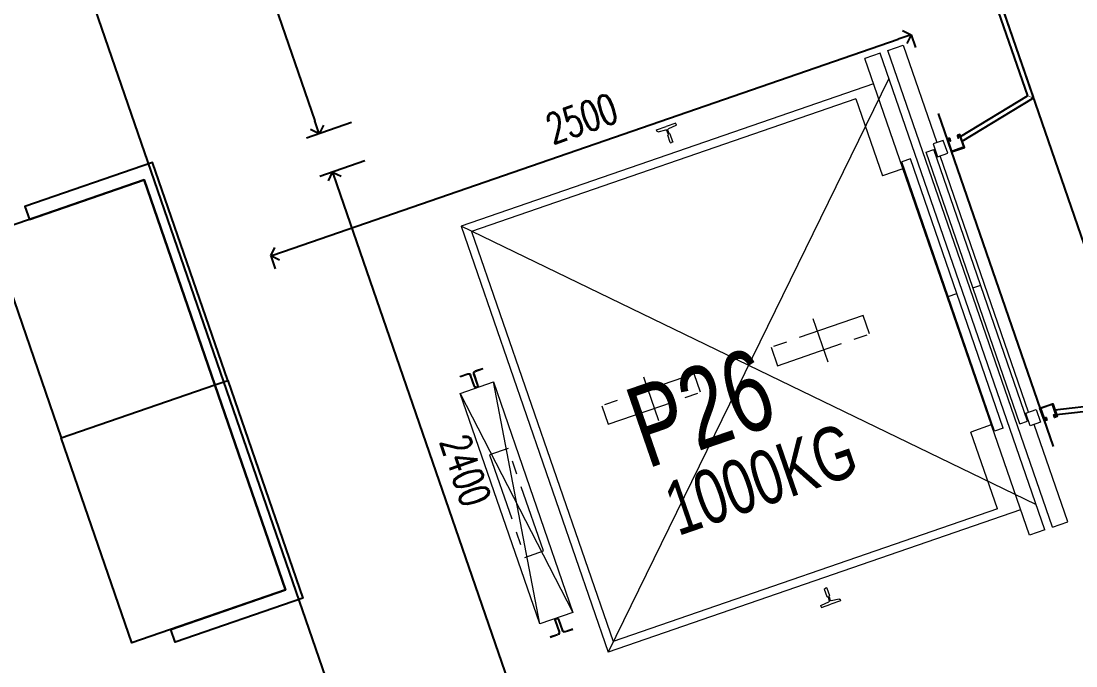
# Model space of a CAD drawing. Header units: millimetres. Extents: x -361699137 to 361252145, y -356478932 to 356523199.
# Drawn here: x 268595 to 272488, y 36385 to 38764 of the extents above; entities that cross this region are included whole.
import ezdxf
from ezdxf.enums import TextEntityAlignment as Align
from ezdxf.xclip import XClip

# ---------------------------------------------------------------- set-up
doc = ezdxf.new("R2010")
doc.units = ezdxf.units.MM
doc.header["$LTSCALE"] = 100
doc.header["$MEASUREMENT"] = 0
doc.header["$XCLIPFRAME"] = 0
for name, pattern in [('Xref_ST_MBDV Cot vach 30.7.2022$0$CENTERX2', [4, 2.5, -0.5, 0.5, -0.5]), ('Xref_ST_MBDV Cot vach 30.7.2022$0$HIDDEN', [0.375, 0.25, -0.125]), ('Xref_ST_MBDV Cot vach 30.7.2022$0$PHANTOMX2', [5, 2.5, -0.5, 0.5, -0.5, 0.5, -0.5])]:
    doc.linetypes.add(name, pattern=pattern)
for name, color, linetype in [('A-ANNO-ROOM', 50, 'Continuous'), ('IDEA - dim', 251, 'Continuous'), ('Xref_ST_MBDV Cot vach 30.7.2022$0$KT-Net manh', 139, 'Continuous'), ('Xref_ST_MBDV Cot vach 30.7.2022$0$KT-Text', 7, 'Continuous')]:
    doc.layers.add(name, color=color, linetype=linetype)
doc.layers.add('dien tich thong thuy', color=3, linetype='Continuous', plot=False)
doc.layers.add('Xref_ST_MBDV Cot vach 30.7.2022$0$KT-Noi that', color=36, linetype='Continuous', lineweight=9)
doc.styles.add('220126_HDN_HBA typical plan$0$211210_HDN_HBA_TYPICAL PLAN CORE OPT 1$0$HBA-Text', font='GOTHIC.TTF')
doc.styles.add('Xref_ST_MBDV Cot vach 30.7.2022$0$Arial', font='arial.ttf', dxfattribs={"width": 0.7})
doc.styles.add('Xref_ST_MBDV Cot vach 30.7.2022$0$xref.N.Cot vach tang N2$0$DIM', font='vnsimli.shx', dxfattribs={"width": 0.7})
doc.dimstyles.new('Xref_ST_MBDV Cot vach 30.7.2022$0$xref.N.Cot vach tang N2$0$CCU 1-100 A1', dxfattribs={"dimscale": 100, "dimtxt": 2.2, "dimasz": 1, "dimexe": 1, "dimexo": 0, "dimgap": 1, "dimtad": 1, "dimdec": 0, "dimdsep": 46, "dimtxsty": 'Xref_ST_MBDV Cot vach 30.7.2022$0$xref.N.Cot vach tang N2$0$DIM', "dimblk1": 'Xref_ST_MBDV Cot vach 30.7.2022$0$xref.N.Cot vach tang N2$0$_ARCHTICK', "dimblk2": 'Xref_ST_MBDV Cot vach 30.7.2022$0$xref.N.Cot vach tang N2$0$_ARCHTICK', "dimsah": 1, "dimcen": 0, "dimdle": 1, "dimclrd": 256, "dimclre": 256, "dimclrt": 31, "dimadec": 0, "dimazin": 0, "dimtfac": 1, "dimtdec": 0, "dimtix": 1, "dimtmove": 2, "dimatfit": 3, "dimldrblk": 'Xref_ST_MBDV Cot vach 30.7.2022$0$xref.N.Cot vach tang N2$0$_ARCHTICK', "dimfxl": 8, "dimtolj": 1, "dimarcsym": 0})

# ---------------------------------------------------------------- blocks, each defined once
blk = doc.blocks.new('A$C1AAC5519')
at = {"layer": 'A-ANNO-ROOM', "insert": (772.955269176513, 1216.574747113511), "char_height": 600, "attachment_point": 2, "rotation": 50.44882673977027, "style": '220126_HDN_HBA typical plan$0$211210_HDN_HBA_TYPICAL PLAN CORE OPT 1$0$HBA-Text'}
blk.add_mtext_dynamic_manual_height_columns('S.B1.', width=722857412.8743668, gutter_width=9765.624999999996, heights=[0], dxfattribs=at)
blk = doc.blocks.new('A$C418F5BC8')
at = {"layer": 'A-ANNO-ROOM', "insert": (648.1133449638728, 1090.790118377889), "char_height": 600, "attachment_point": 2, "rotation": 50.44882673977027, "style": '220126_HDN_HBA typical plan$0$211210_HDN_HBA_TYPICAL PLAN CORE OPT 1$0$HBA-Text'}
blk.add_mtext_dynamic_manual_height_columns('SL-S', width=722857412.8743668, gutter_width=9765.624999999996, heights=[0], dxfattribs=at)
blk = doc.blocks.new('A$C2A6C5140')
at = {"layer": 'A-ANNO-ROOM', "insert": (731.4497625969816, 1190.0169191678, 0.0003277973379295924), "char_height": 600, "attachment_point": 2, "rotation": 50.44882673977027, "style": '220126_HDN_HBA typical plan$0$211210_HDN_HBA_TYPICAL PLAN CORE OPT 1$0$HBA-Text'}
blk.add_mtext_dynamic_manual_height_columns('2-BR', width=722857412.8743668, gutter_width=9765.624999999996, heights=[0], dxfattribs=at)
blk = doc.blocks.new('A$C5388591E')
at = {"layer": 'A-ANNO-ROOM', "insert": (894.3001998505497, 842.1987865094561, 0.0004622000541105721), "char_height": 600, "attachment_point": 2, "rotation": 1.4064704596368105, "style": '220126_HDN_HBA typical plan$0$211210_HDN_HBA_TYPICAL PLAN CORE OPT 1$0$HBA-Text'}
blk.add_mtext_dynamic_manual_height_columns('3-BR', width=722857412.8743668, gutter_width=9765.624999999996, heights=[0], dxfattribs=at)
blk = doc.blocks.new('A$C21AF0CCA')
at = {"layer": 'A-ANNO-ROOM', "insert": (1197.56892258345, 814.6835720778872), "char_height": 600, "attachment_point": 2, "rotation": 0.10542954816276216, "style": '220126_HDN_HBA typical plan$0$211210_HDN_HBA_TYPICAL PLAN CORE OPT 1$0$HBA-Text'}
blk.add_mtext_dynamic_manual_height_columns('S.B1P.', width=722857412.8743668, gutter_width=9765.624999999996, heights=[0], dxfattribs=at)
blk = doc.blocks.new('Xref_ST_MBDV Cot vach 30.7.2022$0$TM 1000kg')
at = {"layer": 'Xref_ST_MBDV Cot vach 30.7.2022$0$KT-Net manh'}
for p, q in [((-2849.992175524749, 2500.000000000007), (-2849.992175524298, 1742.237188449821)), ((-2831.992175524923, 2500.000000000007), (-2831.992175524298, 1754.380282491551)), ((-2499.992175525869, 1800.000000000007), (-2500.000000003725, 500.0000000000073)), ((-2550.006080747044, 1692.663264479774), (-2831.992175524298, 1754.380282491551)), ((-2849.992175524298, 1742.237188449821), (-2846.992175522784, 1742.237188449821)), ((-2846.992175522784, 1742.237188449821), (-2846.992175522784, 1739.237188449821)), ((-2550.006080747044, 1674.237188449821), (-2846.992175522784, 1739.237188449821)), ((-2550.006080747044, 625.7628115501939), (-2846.992175522784, 560.7628115501939)), ((-2550.006080747044, 607.3367355202427), (-2831.992175524298, 545.6197175084671))]:
    blk.add_line(p, q, dxfattribs=at)
at = {"layer": 'Xref_ST_MBDV Cot vach 30.7.2022$0$KT-Net manh', "const_width": 2}
blk.add_lwpolyline([(-2846.992175522784, 1742.237188449821), (-2831.992175524298, 1754.380282491551)], dxfattribs=at)
at = {"layer": 'Xref_ST_MBDV Cot vach 30.7.2022$0$KT-Net manh', "ltscale": 2}
for points in [[(-2510.006080747044, 1700.002331897216), (-2500.006080747044, 1700.002331897216), (-2500.006080747044, 1650.002331897216), (-2550.006080747044, 1650.002331897216), (-2550.006080747044, 1700.002331897216), (-2540.006080747044, 1700.002331897216), (-2540.006080747044, 1690.002331897216), (-2541.60608074702, 1690.002331897216), (-2541.60608074702, 1698.402331897356), (-2548.406080747067, 1698.402331897356), (-2548.406080747067, 1651.602331897309), (-2501.60608074702, 1651.602331897309), (-2501.60608074702, 1698.402331897356), (-2508.406080747067, 1698.402331897356), (-2508.406080747067, 1690.002331897216), (-2510.006080747044, 1690.002331897216)], [(-2510.006080747044, 599.9976681027983), (-2500.006080747044, 599.9976681027983), (-2500.006080747044, 649.9976681027983), (-2550.006080747044, 649.9976681027983), (-2550.006080747044, 599.9976681027983), (-2540.006080747044, 599.9976681027983), (-2540.006080747044, 609.9976681027983), (-2541.60608074702, 609.9976681027983), (-2541.60608074702, 601.5976681026586), (-2548.406080747067, 601.5976681026586), (-2548.406080747067, 648.3976681027052), (-2501.60608074702, 648.3976681027052), (-2501.60608074702, 601.5976681026586), (-2508.406080747067, 601.5976681026586), (-2508.406080747067, 609.9976681027983), (-2510.006080747044, 609.9976681027983)]]:
    blk.add_lwpolyline(points, close=True, dxfattribs=at)
at = {"layer": 'Xref_ST_MBDV Cot vach 30.7.2022$0$KT-Noi that', "linetype": 'Continuous', "ltscale": 2}
for p, q in [((-2460.006080747058, 2080.002331897216, -3.230259272854623e-06), (-2460.006080747058, 1700.002331897216, -3.230259272854623e-06)), ((-2400.006080747058, 2080.002331897216, -3.230259272854623e-06), (-2460.006080747058, 2080.002331897216, -3.230259272854623e-06)), ((-2400.006080747058, 220.0023318972126, -3.230259272854623e-06), (-2400.006080747058, 2080.002331897216, -3.230259272854623e-06)), ((-2370.006080747058, 220.0023318972126, -3.230259272854623e-06), (-2370.006080747058, 2080.002331897216, -3.230259272854623e-06)), ((-2370.006080747058, 2080.002331897216, -3.230259272854623e-06), (-2310.006080747058, 2080.002331897216, -3.230259272854623e-06)), ((-2310.006080747058, 220.0023318972126, -3.230259272854623e-06), (-2310.006080747058, 2080.002331897216, -3.230259272854623e-06)), ((-2310.006080747058, 1981.002331897216, -3.230259272854623e-06), (-700.0060807470581, 1981.002331897216, -3.230259272854623e-06)), ((-2230.006080747058, 1950.002331897216, -3.230259272854623e-06), (-730.0060807470581, 1950.002331897216, -3.230259272854623e-06)), ((-2230.006080747058, 1950.002331897216, -3.230259272854623e-06), (-2230.006080747058, 1650.002331897216, -3.230259272854623e-06)), ((-730.0060807470581, 1950.002331897216, -3.230259272854623e-06), (-730.0060807470581, 350.0023318972126, -3.230259272854623e-06)), ((-700.0060807470581, 1981.002331897216, -3.230259272854623e-06), (-700.0060807470581, 319.0023318972126, -3.230259272854623e-06)), ((-2441.259975502442, 620.0023318972162, -3.230259272854623e-06), (-2441.259975502442, 1680.002331897216, -3.230259272854623e-06)), ((-2411.006080747058, 1680.002331897216, -3.230259272854623e-06), (-2441.259975502442, 1680.002331897216, -3.230259272854623e-06)), ((-2411.006080747058, 620.0023318972162, -3.230259272854623e-06), (-2411.006080747058, 1680.002331897216, -3.230259272854623e-06)), ((-2348.006080747058, 625.0023318972162, -3.230259272854623e-06), (-2348.006080747058, 1675.002331897216, -3.230259272854623e-06)), ((-2348.006080747058, 1675.002331897216, -3.230259272854623e-06), (-2314.006080747058, 1675.002331897216, -3.230259272854623e-06)), ((-2314.006080747058, 625.0023318972162, -3.230259272854623e-06), (-2314.006080747058, 1675.002331897216, -3.230259272854623e-06)), ((-2455.006080747058, 650.0023318972162, -3.230259272854623e-06), (-2455.006080747058, 1650.002331897216, -3.230259272854623e-06)), ((-2310.006080747058, 1650.002331897216, -3.230259272854623e-06), (-2230.006080747058, 1650.002331897216, -3.230259272854623e-06)), ((-2411.006080747058, 1150.002331897216, -3.230259272854623e-06), (-2441.259975502428, 1150.002331897216, -3.230259272854623e-06)), ((-2314.006080747058, 1150.002331897216, -3.230259272854623e-06), (-2348.006080747058, 1150.002331897216, -3.230259272854623e-06)), ((-2348.006080747058, 625.0023318972162, -3.230259272854623e-06), (-2314.006080747058, 625.0023318972162, -3.230259272854623e-06)), ((-2310.006080747058, 650.0023318972162, -3.230259272854623e-06), (-2230.006080747058, 650.0023318972162, -3.230259272854623e-06)), ((-2230.006080747058, 350.0023318972126, -3.230259272854623e-06), (-2230.006080747058, 650.0023318972162, -3.230259272854623e-06)), ((-2460.006080747058, 220.0023318972126, -3.230259272854623e-06), (-2460.006080747058, 600.0023318972162, -3.230259272854623e-06)), ((-2411.006080747058, 620.0023318972162, -3.230259272854623e-06), (-2441.259975502442, 620.0023318972162, -3.230259272854623e-06)), ((-2310.006080747058, 319.0023318972126, -3.230259272854623e-06), (-700.0060807470581, 319.0023318972126, -3.230259272854623e-06)), ((-2230.006080747058, 350.0023318972126, -3.230259272854623e-06), (-730.0060807470581, 350.0023318972126, -3.230259272854623e-06)), ((-2400.006080747058, 220.0023318972126, -3.230259272854623e-06), (-2460.006080747058, 220.0023318972126, -3.230259272854623e-06)), ((-2370.006080747058, 220.0023318972126, -3.230259272854623e-06), (-2310.006080747058, 220.0023318972126, -3.230259272854623e-06))]:
    blk.add_line(p, q, dxfattribs=at)
at = {"layer": 'Xref_ST_MBDV Cot vach 30.7.2022$0$KT-Noi that', "linetype": 'Continuous'}
for p, q in [((-1572.506080747058, 2077.002331897216, -3.230259272854623e-06), (-1572.506080747058, 2082.002331897216, -3.230259272854623e-06)), ((-1572.506080747058, 2082.002331897216, -3.230259272854623e-06), (-1535.006080747058, 2082.002331897216, -3.230259272854623e-06)), ((-1569.506080747058, 2074.002331897216, -3.230259272854623e-06), (-1540.066080747114, 2070.902331897239, -3.230259272854623e-06)), ((-1537.066080747114, 2054.123071325659, -3.230259272854623e-06), (-1537.066080747114, 2067.902331897239, -3.230259272854623e-06)), ((-1497.506080747058, 2082.002331897216, -3.230259272854623e-06), (-1535.006080747058, 2082.002331897216, -3.230259272854623e-06)), ((-1532.946080747002, 2054.123071325659, -3.230259272854623e-06), (-1532.946080747002, 2067.902331897239, -3.230259272854623e-06)), ((-1500.506080747058, 2074.002331897216, -3.230259272854623e-06), (-1529.946080747002, 2070.902331897239, -3.230259272854623e-06)), ((-1497.506080747058, 2077.002331897216, -3.230259272854623e-06), (-1497.506080747058, 2082.002331897216, -3.230259272854623e-06)), ((-1540.006080747058, 2021.002331897216, -3.230259272854623e-06), (-1540.006080747058, 2050.002331897216, -3.230259272854623e-06)), ((-1530.006080747058, 2021.002331897216, -3.230259272854623e-06), (-1530.006080747058, 2050.002331897216, -3.230259272854623e-06)), ((-1539.006080747058, 2020.002331897216, -3.230259272854623e-06), (-1535.006080747058, 2020.002331897216, -3.230259272854623e-06)), ((-1531.006080747058, 2020.002331897216, -3.230259272854623e-06), (-1535.006080747058, 2020.002331897216, -3.230259272854623e-06)), ((-603.5060807470581, 1460.002341897176, -3.230259272854623e-06), (-574.406080746965, 1460.002341897176, -3.230259272854623e-06)), ((-603.5060807470581, 1456.802341897223, -3.230259272854623e-06), (-603.5060807470581, 1460.002341897176, -3.230259272854623e-06)), ((-603.5060807470581, 1456.802341897223, -3.230259272854623e-06), (-574.406080746965, 1456.802341897223, -3.230259272854623e-06)), ((-568.2060807470116, 1406.202341897246, -3.230259272854623e-06), (-568.2060807470116, 1450.602341897153, -3.230259272854623e-06)), ((-565.0060807470581, 1406.202341897246, -3.230259272854623e-06), (-565.0060807470581, 1450.602341897153, -3.230259272854623e-06)), ((-555.0060807470581, 1406.202341897246, -3.230259272854623e-06), (-555.0060807470581, 1450.602341897153, -3.230259272854623e-06)), ((-551.8060807471047, 1406.202341897246, -3.230259272854623e-06), (-551.8060807471047, 1450.602341897153, -3.230259272854623e-06)), ((-516.5060807470581, 1460.002341897176, -3.230259272854623e-06), (-545.6060807471513, 1460.002341897176, -3.230259272854623e-06)), ((-516.5060807470581, 1456.802341897223, -3.230259272854623e-06), (-545.6060807471513, 1456.802341897223, -3.230259272854623e-06)), ((-516.5060807470581, 1456.802341897223, -3.230259272854623e-06), (-516.5060807470581, 1460.002341897176, -3.230259272854623e-06)), ((-558.0060807470581, 1403.202341897246, -3.230259272854623e-06), (-562.0060807470581, 1403.202341897246, -3.230259272854623e-06)), ((-558.0060807470581, 1400.002341897176, -3.230259272854623e-06), (-562.0060807470581, 1400.002341897176, -3.230259272854623e-06)), ((-568.2060807470116, 493.8023218971866, -3.230259272854623e-06), (-568.2060807470116, 449.4023218972798, -3.230259272854623e-06)), ((-565.0060807470581, 493.8023218971866, -3.230259272854623e-06), (-565.0060807470581, 449.4023218972798, -3.230259272854623e-06)), ((-558.0060807470581, 500.0023218971401, -3.230259272854623e-06), (-562.0060807470581, 500.0023218971401, -3.230259272854623e-06)), ((-558.0060807470581, 496.8023218971866, -3.230259272854623e-06), (-562.0060807470581, 496.8023218971866, -3.230259272854623e-06)), ((-555.0060807470581, 493.8023218971866, -3.230259272854623e-06), (-555.0060807470581, 449.4023218972798, -3.230259272854623e-06)), ((-551.8060807471047, 493.8023218971866, -3.230259272854623e-06), (-551.8060807471047, 449.4023218972798, -3.230259272854623e-06)), ((-603.5060807470581, 443.2023218972099, -3.230259272854623e-06), (-574.406080746965, 443.2023218972099, -3.230259272854623e-06)), ((-603.5060807470581, 440.0023218971401, -3.230259272854623e-06), (-574.406080746965, 440.0023218971401, -3.230259272854623e-06)), ((-516.5060807470581, 443.2023218972099, -3.230259272854623e-06), (-545.6060807471513, 443.2023218972099, -3.230259272854623e-06)), ((-516.5060807470581, 440.0023218971401, -3.230259272854623e-06), (-545.6060807471513, 440.0023218971401, -3.230259272854623e-06)), ((-1540.006080747058, 279.0023318972126, -3.230259272854623e-06), (-1540.006080747058, 250.0023318972126, -3.230259272854623e-06)), ((-1539.006080747058, 280.0023318972126, -3.230259272854623e-06), (-1535.006080747058, 280.0023318972126, -3.230259272854623e-06)), ((-1531.006080747058, 280.0023318972126, -3.230259272854623e-06), (-1535.006080747058, 280.0023318972126, -3.230259272854623e-06)), ((-1530.006080747058, 279.0023318972126, -3.230259272854623e-06), (-1530.006080747058, 250.0023318972126, -3.230259272854623e-06)), ((-1537.066080747114, 245.8815924687697, -3.230259272854623e-06), (-1537.066080747114, 232.1023318971893, -3.230259272854623e-06)), ((-1532.946080747002, 245.8815924687697, -3.230259272854623e-06), (-1532.946080747002, 232.1023318971893, -3.230259272854623e-06)), ((-1572.506080747058, 223.0023318972126, -3.230259272854623e-06), (-1572.506080747058, 218.0023318972126, -3.230259272854623e-06)), ((-1572.506080747058, 218.0023318972126, -3.230259272854623e-06), (-1535.006080747058, 218.0023318972126, -3.230259272854623e-06)), ((-1569.506080747058, 226.0023318972126, -3.230259272854623e-06), (-1540.066080747114, 229.1023318971893, -3.230259272854623e-06)), ((-1497.506080747058, 218.0023318972126, -3.230259272854623e-06), (-1535.006080747058, 218.0023318972126, -3.230259272854623e-06)), ((-1500.506080747058, 226.0023318972126, -3.230259272854623e-06), (-1529.946080747002, 229.1023318971893, -3.230259272854623e-06)), ((-1497.506080747058, 223.0023318972126, -3.230259272854623e-06), (-1497.506080747058, 218.0023318972126, -3.230259272854623e-06))]:
    blk.add_line(p, q, dxfattribs=at)
at = {"layer": 'Xref_ST_MBDV Cot vach 30.7.2022$0$KT-Noi that', "linetype": 'Xref_ST_MBDV Cot vach 30.7.2022$0$HIDDEN', "ltscale": 500}
for p, q in [((-2370.006080747058, 1981.002331897216, -3.230259272854623e-06), (-700.0060807470581, 319.0023318972126, -3.230259272854623e-06)), ((-2370.006080747058, 319.0023318972126, -3.230259272854623e-06), (-700.0060807470581, 1981.002331897216, -3.230259272854623e-06)), ((-495.0060807470581, 1400.002331897216, -3.230259272854623e-06), (-625.0060807470581, 500.0023318972162, -3.230259272854623e-06)), ((-495.0060807470581, 500.0023318972162, -3.230259272854623e-06), (-625.0060807470581, 1400.002331897216, -3.230259272854623e-06))]:
    blk.add_line(p, q, dxfattribs=at)
at = {"layer": 'Xref_ST_MBDV Cot vach 30.7.2022$0$KT-Noi that', "linetype": 'Xref_ST_MBDV Cot vach 30.7.2022$0$CENTERX2'}
for p, q in [((-1815.006080747058, 1236.002331897216, -3.230259272854623e-06), (-1815.006080747058, 1066.653990867846, -3.230259272854623e-06)), ((-1155.006080747058, 1236.002331897216, -3.230259272854623e-06), (-1155.006080747058, 1066.653990867846, -3.230259272854623e-06))]:
    blk.add_line(p, q, dxfattribs=at)
at = {"layer": 'Xref_ST_MBDV Cot vach 30.7.2022$0$KT-Noi that', "linetype": 'Continuous', "ltscale": 2, "elevation": -3.230261762599158e-06}
for points in [[(-2485.00608074879, 1700.002331897216), (-2445.00608074879, 1700.002331897216), (-2445.00608074879, 1650.002331897216), (-2485.00608074879, 1650.002331897216)], [(-495.0060807470581, 1400.002331897216), (-625.0060807470581, 1400.002331897216), (-625.0060807470581, 500.0023318972162), (-495.0060807470581, 500.0023318972162)], [(-2485.00608074879, 600.0023318972162), (-2445.00608074879, 600.0023318972162), (-2445.00608074879, 650.0023318972162), (-2485.00608074879, 650.0023318972162)]]:
    blk.add_lwpolyline(points, close=True, dxfattribs=at)
at = {"layer": 'Xref_ST_MBDV Cot vach 30.7.2022$0$KT-Noi that', "linetype": 'Xref_ST_MBDV Cot vach 30.7.2022$0$PHANTOMX2', "elevation": -3.230261762599158e-06}
for points in [[(-1635.006080747058, 1186.002331897216), (-1635.006080747058, 1114.002331897333), (-1995.006080747058, 1114.002331897333), (-1995.006080747058, 1186.002331897216)], [(-975.0060807470581, 1186.002331897216), (-975.0060807470581, 1114.002331897333), (-1335.006080747058, 1114.002331897333), (-1335.006080747058, 1186.002331897216)], [(-524.0060807470581, 1150.002331897216), (-524.0060807470581, 750.0023318972162), (-596.0060807470581, 750.0023318972162), (-596.0060807470581, 1150.002331897216)]]:
    blk.add_lwpolyline(points, close=True, dxfattribs=at)
at = {"layer": 'Xref_ST_MBDV Cot vach 30.7.2022$0$KT-Noi that', "linetype": 'Continuous'}
for centre, radius, start, end in [((-1569.506080747058, 2077.002331897216, -3.230259272854623e-06), 3, 180, 270), ((-1540.066080747114, 2067.902331897239, -3.230259272854623e-06), 3, 0, 90), ((-1529.946080747002, 2067.902331897239, -3.230259272854623e-06), 3, 90, 180), ((-1500.506080747058, 2077.002331897216, -3.230259272854623e-06), 3, 270, 0), ((-1542.280197382381, 2054.7339947371, -3.230259272854623e-06), 5.24978472904255, 295.6697211345437, 353.3172836214693), ((-1527.731964111736, 2054.7339947371, -3.230259272854623e-06), 5.24978472904255, 186.6827163785307, 244.3302788654563), ((-1539.006080747058, 2021.002331897216, -3.230259272854623e-06), 1, 180, 270), ((-1531.006080747058, 2021.002331897216, -3.230259272854623e-06), 1, 270, 0), ((-574.406080746965, 1450.602341897153, -3.230259272854623e-06), 9.399999999997844, 0, 90), ((-574.406080746965, 1450.602341897153, -3.230259272854623e-06), 6.19999999999734, 0, 90), ((-545.6060807471513, 1450.602341897153, -3.230259272854623e-06), 9.400000000001475, 90, 180), ((-545.6060807471513, 1450.602341897153, -3.230259272854623e-06), 6.200000000004374, 90, 180), ((-562.0060807470581, 1406.202341897246, -3.230259272854623e-06), 6.20000000000076, 180, 270), ((-562.0060807470581, 1406.202341897246, -3.230259272854623e-06), 2.999999999999834, 180, 270), ((-558.0060807470581, 1406.202341897246, -3.230259272854623e-06), 3.000000000000045, 270, 0), ((-558.0060807470581, 1406.202341897246, -3.230259272854623e-06), 6.19999999999713, 270, 0), ((-562.0060807470581, 493.8023218971866, -3.230259272854623e-06), 6.20000000000076, 90, 180), ((-562.0060807470581, 493.8023218971866, -3.230259272854623e-06), 2.999999999999834, 90, 180), ((-558.0060807470581, 493.8023218971866, -3.230259272854623e-06), 6.19999999999713, 0, 90), ((-558.0060807470581, 493.8023218971866, -3.230259272854623e-06), 3.000000000000045, 0, 90), ((-574.406080746965, 449.4023218972798, -3.230259272854623e-06), 6.19999999999734, 270, 0), ((-574.406080746965, 449.4023218972798, -3.230259272854623e-06), 9.399999999997844, 270, 0), ((-545.6060807471513, 449.4023218972798, -3.230259272854623e-06), 9.400000000001475, 180, 270), ((-545.6060807471513, 449.4023218972798, -3.230259272854623e-06), 6.200000000004374, 180, 270), ((-1539.006080747058, 279.0023318972126, -3.230259272854623e-06), 1, 90, 180), ((-1531.006080747058, 279.0023318972126, -3.230259272854623e-06), 1, 0, 90), ((-1542.280197382381, 245.2706690573286, -3.230259272854623e-06), 5.24978472904255, 6.682716378530666, 64.33027886545624), ((-1527.731964111736, 245.2706690573286, -3.230259272854623e-06), 5.24978472904255, 115.6697211345438, 173.3172836214693), ((-1569.506080747058, 223.0023318972126, -3.230259272854623e-06), 3, 90, 180), ((-1540.066080747114, 232.1023318971893, -3.230259272854623e-06), 3, 270, 0), ((-1529.946080747002, 232.1023318971893, -3.230259272854623e-06), 3, 180, 270), ((-1500.506080747058, 223.0023318972126, -3.230259272854623e-06), 3, 0, 90)]:
    blk.add_arc(centre, radius, start, end, dxfattribs=at)
blk = doc.blocks.new('13')
at = {"layer": 'IDEA - dim'}
for points in [[(-6749.999999992244, -11375.0000000037), (-6749.999999991313, -10775.0000000037), (-5949.999999991793, -10775.00000000373), (-5949.999999992258, -11375.00000000186)], [(-5149.999999991778, -11375.00000000557), (-5149.999999992258, -10775.0000000037), (-5949.999999991793, -10775.00000000373), (-5949.999999992258, -11375.00000000186)], [(-6749.999999990861, -10926.99496593886), (-6749.999999992244, -11375.0000000037), (-5949.999999992258, -11375.00000000186), (-5949.999999991778, -11425.00000000369), (-6799.99999999132, -11425.00000000558), (-6799.999999992244, -10926.99496593883)], [(-5149.999999992244, -10926.99496593883), (-5149.999999991778, -11375.00000000557), (-5949.999999992258, -11375.00000000186), (-5949.999999991778, -11425.00000000369), (-5099.999999991298, -11425.00000000183), (-5099.999999992229, -10926.99496593884)]]:
    blk.add_lwpolyline(points, close=True, dxfattribs=at)
blk = doc.blocks.new('Xref_ST_MBDV Cot vach 30.7.2022$0$xref.N.Cot vach tang N2$0$_Open90')
at = {"color": 0, "linetype": 'ByBlock', "lineweight": -2}
for p, q in [((0, 0), (-1, 0)), ((-0.5, 0.5), (0, 0)), ((0, 0), (-0.5, -0.5))]:
    blk.add_line(p, q, dxfattribs=at)
blk = doc.blocks.new('*D539')
at = {"layer": 'Defpoints', "color": 5, "transparency": 16777216}
for p, q in [((269048.2783232987, 40610.98723199774), (268881.5367314242, 40553.42000941366)), ((268945.1165484631, 40522.47478578713), (269679.3949002419, 38395.66137081412)), ((269815.1912684898, 38389.64877635927), (269648.4496766153, 38332.08155377518))]:
    blk.add_line(p, q, dxfattribs=at)
at = {"layer": 'Defpoints', "color": 0, "transparency": 16777216}
for p in [(269048.2783232987, 40610.98723199774), (269815.1912684898, 38389.64877635927), (269695.712196948, 38348.39885048138)]:
    blk.add_point(p, dxfattribs=at)
at = {"layer": 'Defpoints', "color": 5, "transparency": 16777216}
for p, xscale, yscale, zscale, rotation in [((268928.7992517569, 40569.73730611986), 50.00000000000001, 50.00000000000001, 50.00000000000001, 109.0471379530743), ((269695.712196948, 38348.39885048138), 50, 50, 50, 289.0471379530744)]:
    blk.add_blockref('Xref_ST_MBDV Cot vach 30.7.2022$0$xref.N.Cot vach tang N2$0$_Open90', p, dxfattribs=dict(at, xscale=xscale, yscale=yscale, zscale=zscale, rotation=rotation))
at = {"layer": 'Defpoints', "color": 5, "transparency": 16777216, "insert": (269411.5070170512, 39493.33440138365), "char_height": 110, "attachment_point": 5, "rotation": 289.0471379530743, "style": 'Xref_ST_MBDV Cot vach 30.7.2022$0$xref.N.Cot vach tang N2$0$DIM'}
blk.add_mtext('\\A1;2350', dxfattribs=at)
blk = doc.blocks.new('Xref_ST_MBDV Cot vach 30.7.2022$0$xref.N.Cot vach tang N2$0$_ARCHTICK')
at = {"color": 0, "linetype": 'ByBlock', "const_width": 0.15}
blk.add_lwpolyline([(-0.5, -0.5), (0.5, 0.5)], dxfattribs=at)
blk = doc.blocks.new('*D541')
at = {"layer": 'Defpoints', "color": 5, "transparency": 16777216}
for p, q in [((269864.1431586084, 38247.86121536108), (269697.4015667339, 38190.293992777)), ((269760.9813837729, 38159.34876915046), (270511.5770322577, 35985.27283384468)), ((270647.3734005056, 35979.26023938981), (270480.6318086312, 35921.69301680574))]:
    blk.add_line(p, q, dxfattribs=at)
at = {"layer": 'Defpoints', "color": 0, "transparency": 16777216}
for p in [(269864.1431586084, 38247.86121536108), (270647.3734005056, 35979.26023938981), (270527.8943289639, 35938.01031351194)]:
    blk.add_point(p, dxfattribs=at)
at = {"layer": 'Defpoints', "color": 5, "transparency": 16777216, "xscale": 50, "yscale": 50, "zscale": 50}
for p, rotation in [((269744.6640870667, 38206.6112894832), 109.0471379530741), ((270527.8943289639, 35938.01031351194), 289.0471379530741)]:
    blk.add_blockref('Xref_ST_MBDV Cot vach 30.7.2022$0$xref.N.Cot vach tang N2$0$_Open90', p, dxfattribs=dict(at, rotation=rotation))
at = {"layer": 'Defpoints', "color": 5, "transparency": 16777216, "insert": (270235.530500714, 37106.57712458055), "char_height": 110, "attachment_point": 5, "rotation": 289.04713795307407, "style": 'Xref_ST_MBDV Cot vach 30.7.2022$0$xref.N.Cot vach tang N2$0$DIM'}
blk.add_mtext('\\A1;2400', dxfattribs=at)
blk = doc.blocks.new('*D542')
at = {"layer": 'Defpoints', "color": 5, "transparency": 16777216}
for p, q in [((269563.9593943595, 37913.49836897606), (271832.5603703308, 38696.72861087348)), ((271879.8228906635, 38713.04590757969), (271896.1401873697, 38665.78338724694)), ((269516.6968740268, 37897.18107226989), (269533.014170733, 37849.91855193715))]:
    blk.add_line(p, q, dxfattribs=at)
at = {"layer": 'Defpoints', "color": 0, "transparency": 16777216}
for p in [(271879.8228906635, 38713.04590757969), (271879.8228906635, 38713.04590757968), (269516.6968740268, 37897.18107226989)]:
    blk.add_point(p, dxfattribs=at)
at = {"layer": 'Defpoints', "color": 5, "transparency": 16777216, "xscale": 50, "yscale": 50, "zscale": 50}
for p, rotation in [((271879.8228906635, 38713.04590757968), 19.0471379530768), ((269516.6968740268, 37897.18107226988), 199.0471379530768)]:
    blk.add_blockref('Xref_ST_MBDV Cot vach 30.7.2022$0$xref.N.Cot vach tang N2$0$_Open90', p, dxfattribs=dict(at, rotation=rotation))
at = {"layer": 'Defpoints', "color": 5, "transparency": 16777216, "insert": (270663.9935592621, 38404.36478262352), "char_height": 110, "attachment_point": 5, "rotation": 19.0471379530768, "style": 'Xref_ST_MBDV Cot vach 30.7.2022$0$xref.N.Cot vach tang N2$0$DIM'}
blk.add_mtext('\\A1;2500', dxfattribs=at)
blk = doc.blocks.new('ĂERWER')
at = {"layer": 'Xref_ST_MBDV Cot vach 30.7.2022$0$KT-Text', "style": 'Xref_ST_MBDV Cot vach 30.7.2022$0$Arial', "width": 0.7}
blk.add_text('P26', height=300, rotation=19.04679309937718, dxfattribs=at).set_placement((-65117.95410644033, 36989.24577330472), align=Align.CENTER)
blk.add_text('1000KG', height=200, rotation=19.04679309937718, dxfattribs=at).set_placement((-65250.74039415477, 36655.52438177384))
blk = doc.blocks.new('*D567')
at = {"layer": 'Defpoints', "color": 5, "transparency": 16777216}
for p, q in [((269048.2783232987, 40610.98723199769), (268881.5367314242, 40553.4200094136)), ((268945.1165484632, 40522.47478578707), (269679.3949002419, 38395.66137081406)), ((269815.1912684898, 38389.64877635921), (269648.4496766153, 38332.08155377513))]:
    blk.add_line(p, q, dxfattribs=at)
at = {"layer": 'Defpoints', "color": 0, "transparency": 16777216}
for p in [(269048.2783232987, 40610.98723199769), (269815.1912684898, 38389.64877635921), (269695.7121969481, 38348.39885048132)]:
    blk.add_point(p, dxfattribs=at)
at = {"layer": 'Defpoints', "color": 5, "transparency": 16777216}
for p, xscale, yscale, zscale, rotation in [((268928.799251757, 40569.7373061198), 50.00000000000001, 50.00000000000001, 50.00000000000001, 109.0471379530743), ((269695.7121969481, 38348.39885048132), 50, 50, 50, 289.0471379530744)]:
    blk.add_blockref('Xref_ST_MBDV Cot vach 30.7.2022$0$xref.N.Cot vach tang N2$0$_Open90', p, dxfattribs=dict(at, xscale=xscale, yscale=yscale, zscale=zscale, rotation=rotation))
at = {"layer": 'Defpoints', "color": 5, "transparency": 16777216, "insert": (269411.5070170512, 39493.33440138359), "char_height": 110, "attachment_point": 5, "rotation": 289.0471379530743, "style": 'Xref_ST_MBDV Cot vach 30.7.2022$0$xref.N.Cot vach tang N2$0$DIM'}
blk.add_mtext('\\A1;2350', dxfattribs=at)
blk = doc.blocks.new('*D569')
at = {"layer": 'Defpoints', "color": 5, "transparency": 16777216}
for p, q in [((269864.1431586083, 38247.861215361), (269697.4015667339, 38190.29399277692)), ((269760.9813837728, 38159.34876915038), (270511.5770322577, 35985.2728338446)), ((270647.3734005056, 35979.26023938975), (270480.6318086312, 35921.69301680567))]:
    blk.add_line(p, q, dxfattribs=at)
at = {"layer": 'Defpoints', "color": 0, "transparency": 16777216}
for p in [(269864.1431586083, 38247.861215361), (270647.3734005056, 35979.26023938975), (270527.8943289639, 35938.01031351187)]:
    blk.add_point(p, dxfattribs=at)
at = {"layer": 'Defpoints', "color": 5, "transparency": 16777216, "xscale": 50, "yscale": 50, "zscale": 50}
for p, rotation in [((269744.6640870666, 38206.61128948312), 109.0471379530741), ((270527.8943289639, 35938.01031351187), 289.0471379530741)]:
    blk.add_blockref('Xref_ST_MBDV Cot vach 30.7.2022$0$xref.N.Cot vach tang N2$0$_Open90', p, dxfattribs=dict(at, rotation=rotation))
at = {"layer": 'Defpoints', "color": 5, "transparency": 16777216, "insert": (270235.530500714, 37106.57712458046), "char_height": 110, "attachment_point": 5, "rotation": 289.04713795307407, "style": 'Xref_ST_MBDV Cot vach 30.7.2022$0$xref.N.Cot vach tang N2$0$DIM'}
blk.add_mtext('\\A1;2400', dxfattribs=at)
blk = doc.blocks.new('*D570')
at = {"layer": 'Defpoints', "color": 5, "transparency": 16777216}
for p, q in [((269563.9593943596, 37913.498368976), (271832.5603703308, 38696.72861087341)), ((271879.8228906636, 38713.04590757963), (271896.1401873698, 38665.78338724688)), ((269516.6968740268, 37897.18107226983), (269533.014170733, 37849.91855193708))]:
    blk.add_line(p, q, dxfattribs=at)
at = {"layer": 'Defpoints', "color": 0, "transparency": 16777216}
for p in [(271879.8228906636, 38713.04590757963), (271879.8228906636, 38713.04590757961), (269516.6968740268, 37897.18107226983)]:
    blk.add_point(p, dxfattribs=at)
at = {"layer": 'Defpoints', "color": 5, "transparency": 16777216, "xscale": 50, "yscale": 50, "zscale": 50}
for p, rotation in [((271879.8228906636, 38713.04590757961), 19.0471379530768), ((269516.6968740268, 37897.18107226981), 199.0471379530768)]:
    blk.add_blockref('Xref_ST_MBDV Cot vach 30.7.2022$0$xref.N.Cot vach tang N2$0$_Open90', p, dxfattribs=dict(at, rotation=rotation))
at = {"layer": 'Defpoints', "color": 5, "transparency": 16777216, "insert": (270663.9935592621, 38404.36478262345), "char_height": 110, "attachment_point": 5, "rotation": 19.0471379530768, "style": 'Xref_ST_MBDV Cot vach 30.7.2022$0$xref.N.Cot vach tang N2$0$DIM'}
blk.add_mtext('\\A1;2500', dxfattribs=at)

msp = doc.modelspace()

# ---------------------------------------------------------------- linework, layer by layer
at = {"layer": 'dien tich thong thuy', "elevation": -1.275851253765035e-05}
for points in [[(264502.0959579953, 41850.20581207985), (262375.2825470039, 41115.92746001791), (262970.8638765543, 39390.84546859525), (262852.7075757218, 39350.05222682819), (263852.8956339007, 36453.03997744284), (263961.6041832521, 36490.57140068979), (264874.5482409263, 33843.3838509356), (267328.3551803983, 34690.55570950791), (267451.2378821868, 34732.98032676883), (269975.0556038705, 35604.32367259769), (267751.0086771187, 42046.20620958629), (266465.4681258968, 41602.37573981032), (266176.6519741911, 42438.92234968991), (265902.5293562461, 42344.28202880461), (264985.6364618005, 42027.72647267771), (264498.8324989338, 41859.65831532383), (264502.0959579953, 41850.20581207985)], [(264502.0959579953, 41850.20581207977), (262375.2825470039, 41115.92746001783), (262970.8638765543, 39390.84546859517), (262852.7075757218, 39350.05222682812), (263852.8956339007, 36453.03997744276), (263961.6041832521, 36490.57140068972), (264874.5482409263, 33843.38385093553), (267328.3551803983, 34690.55570950783), (267451.2378821868, 34732.98032676875), (269975.0556038705, 35604.32367259762), (267751.0086771187, 42046.20620958622), (266465.4681258968, 41602.37573981025), (266176.6519741911, 42438.92234968984), (265902.5293562461, 42344.28202880453), (264985.6364618005, 42027.72647267764), (264498.8324989338, 41859.65831532376), (264502.0959579953, 41850.20581207977)]]:
    msp.add_lwpolyline(points, dxfattribs=at)
at = {"layer": 'Xref_ST_MBDV Cot vach 30.7.2022$0$KT-Net manh', "elevation": -1.275855555024299e-05}
for points in [[(270458.8473107598, 43901.44124327751), (272971.7008507834, 36623.04252343852), (275712.9055294306, 37569.43607649609), (273207.6439189612, 44847.68531407451)], [(270458.8473107598, 43901.44124327744), (272971.7008507834, 36623.04252343845), (275712.9055294306, 37569.43607649601), (273207.6439189612, 44847.68531407444)]]:
    msp.add_lwpolyline(points, close=True, dxfattribs=at)

# ---------------------------------------------------------------- block references
at = {"layer": 'A-ANNO-ROOM'}
for p in [(-259643.7130096142, 30107.50136767479, 5.460850030168077e-05), (-265285.2820729736, 28918.92663560377, 5.460850030168077e-05), (-245554.3968650475, 25356.81105555443, 5.460850030168077e-05), (-227992.1817903481, 24030.19494673412, 5.460832008522107e-05), (-256709.4713859697, 21832.8932062781, 5.460850030168077e-05), (-262170.0583902029, 20336.74231012515, 5.460850030168077e-05), (-227339.9751671815, 20267.82827189344, 5.460850030168077e-05), (-224467.8250259957, 15310.13736246047, 5.460832008522128e-05)]:
    msp.add_blockref('A$C21AF0CCA', p, dxfattribs=at)
at = {"layer": 'dien tich thong thuy'}
for name, p, rotation in [('A$C2A6C5140', (-231902.1761341663, 41866.69510118499, 3.214423980650787e-05), 310.9576437198666), ('A$C2A6C5140', (-223136.0769012624, 38294.90614465419, 1.895367564819208e-05), 310.9576437198666), ('A$C2A6C5140', (-179022.2876665308, 13510.42375649511, 0.000178988243818107), 310.9576437198666), ('A$C2A6C5140', (-176749.4277460563, 2773.706094754736, 0.000178988243818107), 310.9576437198666), ('A$C2A6C5140', (-199561.0792445699, 2742.960286576832, 0.0001030398263186841), 310.9576437198666), ('A$C2A6C5140', (-192735.1419570138, 2545.06827839894, 0.000178988243818107), 310.9576437198666), ('A$C418F5BC8', (-243956.3571569886, 39603.8582028097, -1.001597833679712e-05), 309.6632197063607), ('A$C418F5BC8', (-248126.4019441397, 37597.12528390926, -1.001597833679712e-05), 309.6632197063607), ('A$C418F5BC8', (-251890.361273925, 36548.61448139837, -1.001597833679712e-05), 309.6632197063607), ('A$C418F5BC8', (-255839.4329553979, 34945.01120257354, -1.001597833679712e-05), 309.6632197063607), ('A$C1AAC5519', (-240877.0889148213, 28052.61175672372, 0.0003723829774320968), 309.6566028083925), ('A$C1AAC5519', (-219521.6105350079, 27682.1615688601, 0.0005547181599990354), 309.6566028083925), ('A$C1AAC5519', (-217651.9125884596, 24627.95011466656, 0.0003723828570649432), 309.6566028083925), ('A$C1AAC5519', (-267764.0012375055, 19262.70548251106, 0.0003723828655667127), 309.6566028083925), ('A$C418F5BC8', (-223053.1163780628, 10712.6679421931, -1.001597833679712e-05), 309.6632197063607), ('A$C1AAC5519', (-213503.7868963684, 3324.648489140978, -0.3423708923741385), 309.6566028083925), ('A$C1AAC5519', (-207798.658660123, 3064.615415494518, 0.0003723828655667127), 309.6566028083925), ('A$C1AAC5519', (-184128.1584514385, 2786.454424718489, 0.0003723828655667127), 309.6566028083925)]:
    msp.add_blockref(name, p, dxfattribs=dict(at, rotation=rotation))
for p in [(-273086.0443437684, 28673.87453448355, -1.001579812033762e-05), (-220441.6689392982, 3035.191374137183, 4.458552763712727e-05)]:
    msp.add_blockref('A$C5388591E', p, dxfattribs=at)
at = {"layer": 'IDEA - dim', "rotation": 109.0471379536515}
for p in [(256616.5103077572, 39334.01734801059, -1.275884763208651e-05), (256616.5103077572, 39334.01734801051, -1.275884763208651e-05)]:
    msp.add_blockref('13', p, dxfattribs=at)
at = {"layer": 'Xref_ST_MBDV Cot vach 30.7.2022$0$KT-Noi that', "xscale": -1, "rotation": 19.04679309956865}
for p in [(270204.2696957696, 35905.63948780108, -1.275848364499597e-05), (270204.2696957696, 35905.63948780101, -1.275848364499597e-05)]:
    msp.add_blockref('Xref_ST_MBDV Cot vach 30.7.2022$0$TM 1000kg', p, dxfattribs=at)
at = {"layer": 'Xref_ST_MBDV Cot vach 30.7.2022$0$KT-Text'}
ref = msp.add_blockref('ĂERWER', (336269.8468388853, 207.7540882126195, -4.544337034582126e-05), dxfattribs=at)
XClip(ref).set_block_clipping_path([(-134885.3939039337, -23347.14561486573), (15494.0954186382, 85174.24586898294)])

# ---------------------------------------------------------------- dimensions: what is measured, and where the dimension line sits
at = {"layer": 'Defpoints', "color": 5}
for p1, p2, distance, picture, middle in [((269048.2783232987, 40610.98723199775, -1.275848364499597e-05), (269815.1912684898, 38389.64877635927, -1.275848364499597e-05), -126.3993865547728, '*D539', (269411.5070170512, 39493.33440138365, -1.275866741562702e-05)), ((269048.2783232987, 40610.98723199768, -1.275848364499597e-05), (269815.1912684898, 38389.6487763592, -1.275848364499597e-05), -126.3993865546628, '*D567', (269411.5070170512, 39493.33440138359, -1.275866741562702e-05)), ((269516.6968740268, 37897.18107226989, -1.275848364499597e-05), (271879.8228906635, 38713.04590757969, -1.275848364499597e-05), -6.891787052154287e-12, '*D542', (270663.9935592621, 38404.36478262352, -1.275866741562702e-05)), ((269516.6968740268, 37897.18107226982, -1.275848364499597e-05), (271879.8228906635, 38713.04590757962, -1.275848364499597e-05), -2.579763531684782e-11, '*D570', (270663.9935592621, 38404.36478262345, -1.275866741562702e-05)), ((269864.1431586083, 38247.86121536107, -1.275848364499597e-05), (270647.3734005056, 35979.26023938981, -1.275848364499597e-05), -126.39938655465801, '*D541', (270235.530500714, 37106.57712458055, -1.275866741562702e-05)), ((269864.1431586083, 38247.861215361, -1.275848364499597e-05), (270647.3734005056, 35979.26023938974, -1.275848364499597e-05), -126.39938655465804, '*D569', (270235.530500714, 37106.57712458046, -1.275866741562702e-05))]:
    dim = msp.add_aligned_dim(p1=p1, p2=p2, distance=distance, dimstyle='Xref_ST_MBDV Cot vach 30.7.2022$0$xref.N.Cot vach tang N2$0$CCU 1-100 A1', override={"dimscale": 50, "dimblk1": 'Xref_ST_MBDV Cot vach 30.7.2022$0$xref.N.Cot vach tang N2$0$_Open90', "dimblk2": 'Xref_ST_MBDV Cot vach 30.7.2022$0$xref.N.Cot vach tang N2$0$_Open90', "dimclrd": 5, "dimclre": 5, "dimclrt": 5, "dimlwd": 65535, "dimlwe": 65535}, dxfattribs=at)
    dim.commit()
    dim.dimension.update_dxf_attribs({"geometry": picture, "text_midpoint": middle})

doc.saveas('drawing.dxf')
